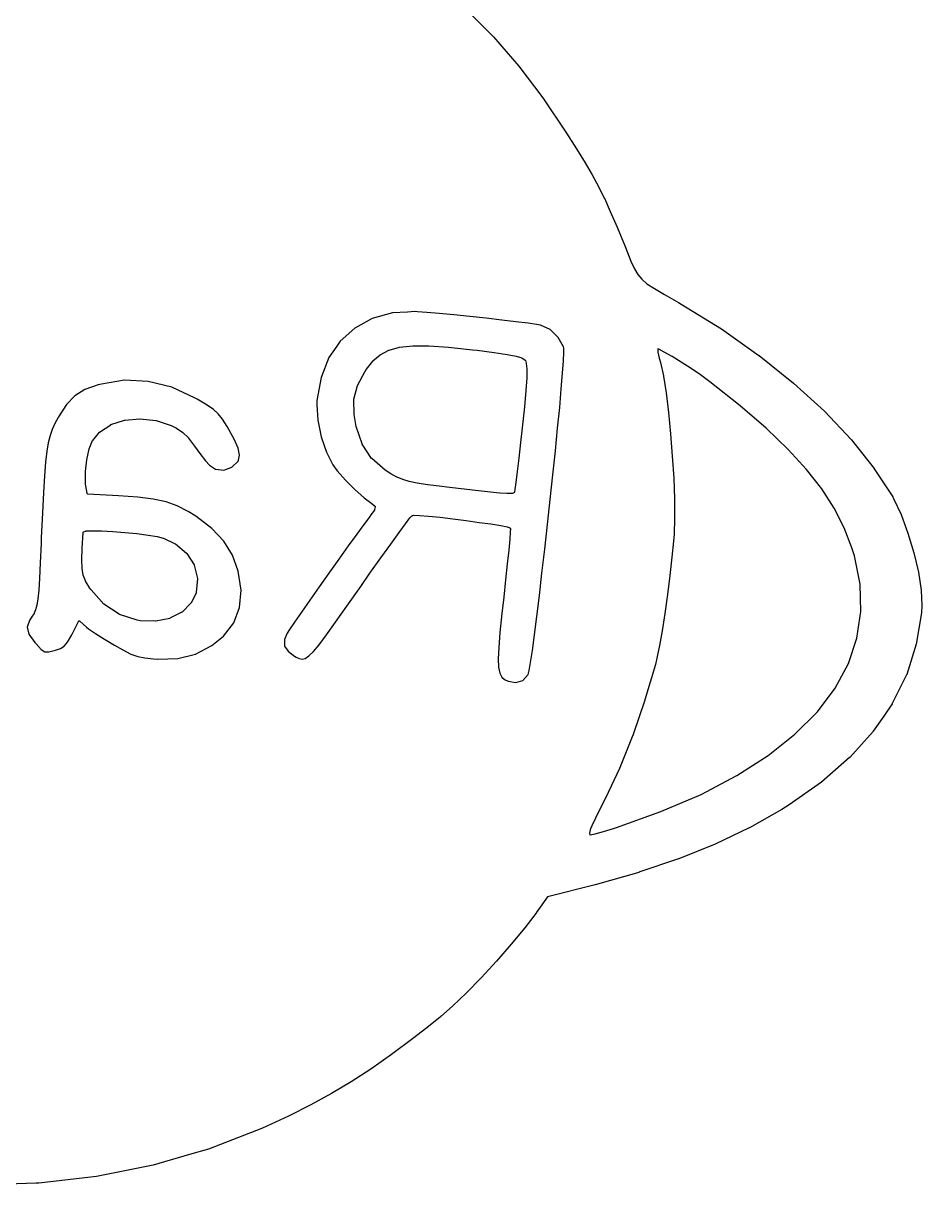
# Model space of a CAD drawing. Extents: x 100.3 to 129.7, y -169.9 to -105.7.
# Drawn here: x 105.23 to 109.83, y -164.07 to -158.11 of the extents above; entities that cross this region are included whole.
import ezdxf

# ---------------------------------------------------------------- set-up
doc = ezdxf.new("R2010")
doc.units = 0
doc.header["$MEASUREMENT"] = 0
doc.layers.add('BLACK', color=7, linetype='CONTINUOUS')

msp = doc.modelspace()

# ---------------------------------------------------------------- linework, layer by layer
at = {"layer": 'Black'}
for p, q in [((107.496, -158.04), (107.638, -158.183)), ((107.638, -158.183), (107.638, -158.183)), ((107.638, -158.183), (107.639, -158.183)), ((107.639, -158.183), (107.769, -158.333)), ((107.769, -158.333), (107.769, -158.333)), ((107.769, -158.333), (107.769, -158.333)), ((107.769, -158.333), (107.892, -158.496)), ((107.892, -158.496), (107.892, -158.496)), ((107.892, -158.496), (107.892, -158.496)), ((107.892, -158.496), (108.013, -158.676)), ((108.013, -158.676), (108.013, -158.676)), ((108.013, -158.676), (108.013, -158.676)), ((108.013, -158.676), (108.064, -158.756)), ((108.064, -158.756), (108.064, -158.756)), ((108.064, -158.756), (108.064, -158.756)), ((108.064, -158.756), (108.108, -158.828)), ((108.108, -158.828), (108.108, -158.828)), ((108.108, -158.828), (108.108, -158.828)), ((108.108, -158.828), (108.145, -158.89)), ((108.145, -158.89), (108.145, -158.89)), ((108.145, -158.89), (108.145, -158.89)), ((108.145, -158.89), (108.176, -158.949)), ((108.176, -158.949), (108.177, -158.949)), ((108.177, -158.949), (108.177, -158.949)), ((108.177, -158.949), (108.206, -159.01)), ((108.206, -159.01), (108.207, -159.01)), ((108.207, -159.01), (108.207, -159.01)), ((108.207, -159.01), (108.237, -159.078)), ((108.237, -159.078), (108.237, -159.078)), ((108.237, -159.078), (108.237, -159.078)), ((108.237, -159.078), (108.272, -159.159)), ((108.272, -159.159), (108.272, -159.159)), ((108.272, -159.159), (108.272, -159.159)), ((108.272, -159.159), (108.313, -159.258)), ((108.313, -159.258), (108.313, -159.258)), ((108.313, -159.258), (108.313, -159.258)), ((108.313, -159.258), (108.322, -159.279)), ((108.322, -159.279), (108.322, -159.279)), ((108.322, -159.279), (108.322, -159.279)), ((108.322, -159.279), (108.343, -159.332)), ((108.343, -159.332), (108.361, -159.371)), ((108.361, -159.371), (108.378, -159.401)), ((108.378, -159.401), (108.398, -159.425)), ((108.398, -159.425), (108.425, -159.448)), ((108.425, -159.448), (108.463, -159.472)), ((108.463, -159.472), (108.515, -159.503)), ((108.515, -159.503), (108.586, -159.544)), ((107.121, -159.598), (107.018, -159.626)), ((107.199, -159.593), (107.121, -159.598)), ((107.236, -159.591), (107.199, -159.593)), ((107.249, -159.592), (107.236, -159.591)), ((107.297, -159.595), (107.249, -159.592)), ((107.361, -159.6), (107.297, -159.595)), ((108.586, -159.544), (108.586, -159.544)), ((108.586, -159.544), (108.586, -159.544)), ((108.586, -159.544), (108.6, -159.552)), ((108.6, -159.552), (108.6, -159.552)), ((108.6, -159.552), (108.6, -159.552)), ((108.6, -159.552), (108.807, -159.68)), ((107.018, -159.626), (106.929, -159.675)), ((107.436, -159.608), (107.361, -159.6)), ((107.517, -159.616), (107.436, -159.608)), ((107.601, -159.625), (107.517, -159.616)), ((107.517, -159.616), (107.517, -159.616)), ((107.681, -159.634), (107.601, -159.625)), ((107.601, -159.625), (107.601, -159.625)), ((107.754, -159.643), (107.681, -159.634)), ((107.681, -159.634), (107.681, -159.634)), ((107.816, -159.65), (107.754, -159.643)), ((107.754, -159.643), (107.754, -159.643)), ((107.86, -159.657), (107.816, -159.65)), ((107.88, -159.66), (107.86, -159.657)), ((106.929, -159.675), (106.854, -159.742)), ((107.929, -159.683), (107.88, -159.66)), ((107.97, -159.723), (107.929, -159.683)), ((108.807, -159.68), (108.807, -159.68)), ((108.807, -159.68), (108.807, -159.68)), ((108.807, -159.68), (108.999, -159.816)), ((106.836, -159.768), (106.796, -159.827)), ((106.854, -159.742), (106.836, -159.768)), ((106.836, -159.768), (106.836, -159.768)), ((107.104, -159.788), (107.158, -159.774)), ((107.158, -159.774), (107.225, -159.767)), ((107.158, -159.774), (107.158, -159.774)), ((107.158, -159.774), (107.158, -159.774)), ((107.225, -159.767), (107.225, -159.767)), ((107.225, -159.767), (107.225, -159.767)), ((107.225, -159.767), (107.307, -159.767)), ((107.307, -159.767), (107.308, -159.767)), ((107.308, -159.767), (107.308, -159.767)), ((107.308, -159.767), (107.409, -159.774)), ((107.409, -159.774), (107.409, -159.774)), ((107.409, -159.774), (107.409, -159.774)), ((107.409, -159.774), (107.532, -159.787)), ((107.997, -159.771), (107.97, -159.723)), ((107.999, -159.779), (107.997, -159.771)), ((106.796, -159.827), (106.756, -159.929)), ((107.021, -159.844), (107.058, -159.812)), ((107.058, -159.812), (107.059, -159.812)), ((107.059, -159.812), (107.103, -159.789)), ((107.059, -159.812), (107.059, -159.812)), ((107.103, -159.789), (107.104, -159.789)), ((107.104, -159.789), (107.104, -159.788)), ((107.532, -159.787), (107.532, -159.787)), ((107.532, -159.787), (107.532, -159.787)), ((107.532, -159.787), (107.555, -159.789)), ((107.555, -159.789), (107.555, -159.789)), ((107.555, -159.789), (107.555, -159.789)), ((107.555, -159.789), (107.643, -159.8)), ((107.643, -159.8), (107.643, -159.8)), ((107.643, -159.8), (107.643, -159.8)), ((107.643, -159.8), (107.709, -159.81)), ((107.709, -159.81), (107.709, -159.81)), ((107.709, -159.81), (107.709, -159.81)), ((107.709, -159.81), (107.755, -159.819)), ((107.755, -159.819), (107.755, -159.819)), ((107.755, -159.819), (107.755, -159.82)), ((107.755, -159.82), (107.784, -159.828)), ((107.784, -159.828), (107.785, -159.829)), ((107.785, -159.829), (107.786, -159.829)), ((107.786, -159.829), (107.8, -159.838)), ((107.8, -159.838), (107.8, -159.839)), ((107.998, -159.843), (108, -159.799)), ((108, -159.799), (107.999, -159.779)), ((108.486, -159.783), (108.48, -159.782)), ((108.48, -159.782), (108.481, -159.798)), ((108.481, -159.798), (108.488, -159.829)), ((108.514, -159.798), (108.486, -159.783)), ((108.488, -159.829), (108.495, -159.852)), ((108.554, -159.821), (108.514, -159.798)), ((108.601, -159.85), (108.554, -159.821)), ((108.999, -159.816), (108.999, -159.816)), ((108.999, -159.816), (109, -159.816)), ((109, -159.816), (109.176, -159.957)), ((106.979, -159.899), (106.987, -159.887)), ((106.987, -159.887), (106.988, -159.887)), ((106.988, -159.886), (107.021, -159.845)), ((106.988, -159.887), (106.988, -159.886)), ((107.021, -159.845), (107.021, -159.844)), ((107.021, -159.845), (107.021, -159.845)), ((107.8, -159.839), (107.801, -159.839)), ((107.801, -159.839), (107.801, -159.839)), ((107.801, -159.839), (107.801, -159.839)), ((107.801, -159.839), (107.801, -159.839)), ((107.801, -159.839), (107.801, -159.839)), ((107.801, -159.839), (107.801, -159.84)), ((107.801, -159.84), (107.802, -159.841)), ((107.802, -159.841), (107.807, -159.855)), ((107.807, -159.855), (107.807, -159.856)), ((107.807, -159.856), (107.807, -159.857)), ((107.807, -159.857), (107.81, -159.885)), ((107.81, -159.886), (107.809, -159.931)), ((107.81, -159.885), (107.81, -159.886)), ((107.81, -159.886), (107.81, -159.886)), ((107.993, -159.906), (107.998, -159.843)), ((108.495, -159.852), (108.495, -159.852)), ((108.495, -159.852), (108.495, -159.852)), ((108.495, -159.852), (108.509, -159.92)), ((108.651, -159.882), (108.601, -159.85)), ((108.699, -159.915), (108.651, -159.882)), ((105.748, -159.943), (105.63, -159.962)), ((105.869, -159.949), (105.748, -159.943)), ((105.99, -159.979), (105.869, -159.949)), ((106.756, -159.929), (106.734, -160.046)), ((106.942, -159.969), (106.979, -159.899)), ((106.979, -159.899), (106.979, -159.899)), ((106.979, -159.899), (106.979, -159.899)), ((107.809, -159.931), (107.804, -159.995)), ((107.809, -159.931), (107.809, -159.931)), ((107.809, -159.931), (107.809, -159.931)), ((107.986, -159.987), (107.993, -159.906)), ((108.509, -159.92), (108.509, -159.92)), ((108.509, -159.92), (108.509, -159.921)), ((108.509, -159.921), (108.523, -160.007)), ((108.741, -159.945), (108.699, -159.915)), ((108.748, -159.951), (108.741, -159.945)), ((108.902, -160.074), (108.748, -159.951)), ((109.176, -159.957), (109.176, -159.957)), ((109.176, -159.957), (109.176, -159.957)), ((109.176, -159.957), (109.334, -160.101)), ((105.545, -159.991), (105.494, -160.022)), ((105.613, -159.967), (105.545, -159.991)), ((105.63, -159.962), (105.613, -159.967)), ((106.11, -160.034), (105.99, -159.979)), ((106.924, -160.04), (106.942, -159.97)), ((106.942, -159.97), (106.942, -159.969)), ((106.942, -159.969), (106.942, -159.969)), ((107.804, -159.995), (107.797, -160.079)), ((107.804, -159.995), (107.804, -159.995)), ((107.804, -159.995), (107.804, -159.995)), ((107.978, -160.082), (107.986, -159.987)), ((108.523, -160.007), (108.523, -160.007)), ((108.523, -160.007), (108.523, -160.007)), ((108.523, -160.007), (108.535, -160.108)), ((105.452, -160.067), (105.411, -160.13)), ((105.494, -160.022), (105.452, -160.067)), ((106.121, -160.04), (106.11, -160.034)), ((106.171, -160.07), (106.121, -160.04)), ((106.205, -160.093), (106.171, -160.07)), ((106.734, -160.046), (106.733, -160.069)), ((106.733, -160.069), (106.739, -160.148)), ((106.924, -160.041), (106.924, -160.04)), ((106.924, -160.04), (106.924, -160.04)), ((106.925, -160.118), (106.924, -160.041)), ((109.035, -160.189), (108.902, -160.074)), ((105.409, -160.134), (105.392, -160.165)), ((105.411, -160.13), (105.409, -160.134)), ((106.229, -160.115), (106.205, -160.093)), ((106.25, -160.143), (106.229, -160.115)), ((106.925, -160.119), (106.925, -160.118)), ((106.936, -160.179), (106.925, -160.119)), ((106.925, -160.119), (106.925, -160.119)), ((107.797, -160.079), (107.785, -160.187)), ((107.797, -160.079), (107.797, -160.079)), ((107.797, -160.079), (107.797, -160.079)), ((107.967, -160.189), (107.978, -160.082)), ((107.978, -160.082), (107.978, -160.082)), ((108.535, -160.108), (108.535, -160.108)), ((108.535, -160.108), (108.535, -160.108)), ((108.535, -160.108), (108.546, -160.217)), ((109.334, -160.101), (109.334, -160.102)), ((109.334, -160.102), (109.335, -160.102)), ((109.335, -160.102), (109.473, -160.248)), ((105.378, -160.195), (105.367, -160.226)), ((105.392, -160.165), (105.378, -160.195)), ((105.621, -160.208), (105.678, -160.171)), ((105.678, -160.171), (105.679, -160.171)), ((105.679, -160.17), (105.749, -160.148)), ((105.679, -160.171), (105.679, -160.17)), ((105.749, -160.148), (105.749, -160.148)), ((105.749, -160.148), (105.75, -160.148)), ((105.75, -160.148), (105.827, -160.14)), ((105.827, -160.14), (105.828, -160.14)), ((105.828, -160.14), (105.828, -160.14)), ((105.828, -160.14), (105.909, -160.149)), ((105.909, -160.149), (105.909, -160.149)), ((105.909, -160.149), (105.91, -160.149)), ((105.91, -160.149), (105.988, -160.175)), ((105.988, -160.175), (105.988, -160.175)), ((105.988, -160.175), (105.988, -160.175)), ((105.988, -160.175), (106.015, -160.189)), ((106.015, -160.189), (106.015, -160.189)), ((106.015, -160.189), (106.015, -160.189)), ((106.015, -160.189), (106.047, -160.21)), ((106.274, -160.18), (106.25, -160.143)), ((106.31, -160.244), (106.274, -160.18)), ((106.739, -160.148), (106.756, -160.232)), ((106.936, -160.18), (106.936, -160.179)), ((106.966, -160.269), (106.936, -160.18)), ((106.936, -160.18), (106.936, -160.18)), ((107.785, -160.187), (107.777, -160.261)), ((107.785, -160.187), (107.785, -160.187)), ((107.785, -160.187), (107.785, -160.187)), ((107.956, -160.305), (107.967, -160.189)), ((109.148, -160.297), (109.035, -160.189)), ((105.367, -160.226), (105.358, -160.263)), ((105.568, -160.294), (105.585, -160.252)), ((105.585, -160.252), (105.586, -160.251)), ((105.585, -160.252), (105.585, -160.252)), ((105.586, -160.251), (105.62, -160.209)), ((105.62, -160.209), (105.621, -160.208)), ((105.621, -160.208), (105.621, -160.208)), ((106.047, -160.21), (106.048, -160.21)), ((106.048, -160.21), (106.048, -160.21)), ((106.048, -160.21), (106.076, -160.238)), ((106.076, -160.238), (106.076, -160.238)), ((106.076, -160.238), (106.076, -160.239)), ((106.076, -160.239), (106.107, -160.281)), ((106.331, -160.291), (106.31, -160.244)), ((106.756, -160.232), (106.783, -160.312)), ((108.546, -160.217), (108.546, -160.217)), ((108.546, -160.217), (108.546, -160.217)), ((108.546, -160.217), (108.555, -160.331)), ((109.473, -160.248), (109.473, -160.248)), ((109.473, -160.248), (109.473, -160.248)), ((109.473, -160.248), (109.59, -160.395)), ((105.35, -160.307), (105.344, -160.363)), ((105.358, -160.263), (105.35, -160.307)), ((105.555, -160.351), (105.568, -160.295)), ((105.568, -160.295), (105.568, -160.294)), ((105.568, -160.294), (105.568, -160.294)), ((106.107, -160.281), (106.107, -160.281)), ((106.107, -160.281), (106.107, -160.281)), ((106.107, -160.281), (106.135, -160.319)), ((106.338, -160.326), (106.331, -160.291)), ((106.783, -160.312), (106.816, -160.377)), ((106.966, -160.27), (106.966, -160.269)), ((106.966, -160.271), (106.966, -160.27)), ((107.014, -160.343), (106.966, -160.271)), ((107.777, -160.261), (107.768, -160.342)), ((107.777, -160.261), (107.777, -160.261)), ((107.777, -160.261), (107.777, -160.261)), ((107.943, -160.428), (107.956, -160.305)), ((109.243, -160.4), (109.148, -160.297)), ((105.344, -160.363), (105.338, -160.432)), ((105.548, -160.411), (105.555, -160.351)), ((105.555, -160.351), (105.555, -160.351)), ((105.555, -160.351), (105.555, -160.351)), ((106.135, -160.319), (106.163, -160.355)), ((106.163, -160.355), (106.183, -160.378)), ((106.299, -160.389), (106.33, -160.358)), ((106.33, -160.358), (106.332, -160.353)), ((106.332, -160.353), (106.338, -160.326)), ((107.015, -160.343), (107.014, -160.343)), ((107.015, -160.344), (107.015, -160.343)), ((107.083, -160.403), (107.015, -160.344)), ((107.768, -160.342), (107.76, -160.411)), ((107.768, -160.342), (107.768, -160.342)), ((107.768, -160.342), (107.768, -160.342)), ((108.555, -160.331), (108.555, -160.331)), ((108.555, -160.331), (108.555, -160.331)), ((108.555, -160.331), (108.562, -160.444)), ((105.338, -160.432), (105.333, -160.518)), ((105.548, -160.412), (105.548, -160.411)), ((105.548, -160.465), (105.548, -160.412)), ((105.548, -160.412), (105.548, -160.412)), ((106.183, -160.378), (106.215, -160.398)), ((106.215, -160.398), (106.258, -160.403)), ((106.258, -160.403), (106.299, -160.389)), ((106.816, -160.377), (106.838, -160.407)), ((106.838, -160.407), (106.88, -160.455)), ((107.084, -160.403), (107.083, -160.403)), ((107.084, -160.404), (107.084, -160.403)), ((107.113, -160.422), (107.084, -160.404)), ((107.144, -160.439), (107.113, -160.422)), ((107.113, -160.422), (107.113, -160.422)), ((107.113, -160.422), (107.113, -160.422)), ((107.76, -160.411), (107.753, -160.466)), ((107.76, -160.411), (107.76, -160.411)), ((107.76, -160.411), (107.76, -160.411)), ((107.929, -160.554), (107.943, -160.428)), ((107.943, -160.428), (107.943, -160.428)), ((109.321, -160.5), (109.243, -160.4)), ((109.59, -160.395), (109.59, -160.396)), ((109.59, -160.396), (109.59, -160.396)), ((109.59, -160.396), (109.684, -160.541)), ((105.549, -160.476), (105.548, -160.465)), ((105.548, -160.465), (105.548, -160.465)), ((105.548, -160.465), (105.548, -160.465)), ((105.557, -160.522), (105.549, -160.476)), ((105.549, -160.476), (105.549, -160.476)), ((105.549, -160.476), (105.549, -160.476)), ((106.88, -160.455), (106.928, -160.503)), ((107.145, -160.439), (107.144, -160.439)), ((107.144, -160.439), (107.144, -160.439)), ((107.174, -160.452), (107.145, -160.439)), ((107.206, -160.462), (107.174, -160.452)), ((107.174, -160.452), (107.174, -160.452)), ((107.174, -160.452), (107.174, -160.452)), ((107.207, -160.462), (107.206, -160.462)), ((107.247, -160.471), (107.207, -160.462)), ((107.207, -160.462), (107.207, -160.462)), ((107.248, -160.471), (107.247, -160.471)), ((107.247, -160.471), (107.247, -160.471)), ((107.301, -160.479), (107.248, -160.471)), ((107.302, -160.479), (107.301, -160.479)), ((107.374, -160.487), (107.302, -160.479)), ((107.302, -160.479), (107.302, -160.479)), ((107.399, -160.49), (107.374, -160.487)), ((107.374, -160.487), (107.374, -160.487)), ((107.374, -160.487), (107.374, -160.487)), ((107.474, -160.499), (107.399, -160.49)), ((107.399, -160.49), (107.399, -160.49)), ((107.399, -160.49), (107.399, -160.49)), ((107.753, -160.466), (107.748, -160.502)), ((107.753, -160.466), (107.753, -160.466)), ((107.753, -160.466), (107.753, -160.466)), ((108.562, -160.444), (108.562, -160.444)), ((108.562, -160.444), (108.562, -160.444)), ((108.562, -160.444), (108.566, -160.551)), ((105.333, -160.518), (105.328, -160.623)), ((105.557, -160.523), (105.557, -160.522)), ((105.557, -160.524), (105.557, -160.523)), ((105.557, -160.523), (105.557, -160.523)), ((105.558, -160.524), (105.557, -160.524)), ((105.557, -160.524), (105.557, -160.524)), ((105.558, -160.525), (105.558, -160.524)), ((105.559, -160.525), (105.558, -160.525)), ((105.558, -160.525), (105.558, -160.525)), ((105.558, -160.525), (105.558, -160.525)), ((105.56, -160.526), (105.559, -160.525)), ((105.561, -160.526), (105.56, -160.526)), ((105.56, -160.526), (105.56, -160.526)), ((105.56, -160.526), (105.56, -160.526)), ((105.56, -160.526), (105.56, -160.526)), ((105.717, -160.535), (105.561, -160.526)), ((105.816, -160.542), (105.717, -160.535)), ((105.895, -160.552), (105.816, -160.542)), ((105.961, -160.566), (105.895, -160.552)), ((106.928, -160.503), (106.976, -160.545)), ((106.976, -160.545), (107.015, -160.574)), ((107.546, -160.507), (107.474, -160.499)), ((107.474, -160.499), (107.474, -160.499)), ((107.608, -160.514), (107.546, -160.507)), ((107.654, -160.519), (107.608, -160.514)), ((107.608, -160.514), (107.608, -160.514)), ((107.671, -160.521), (107.654, -160.519)), ((107.708, -160.524), (107.671, -160.521)), ((107.671, -160.521), (107.671, -160.521)), ((107.671, -160.521), (107.671, -160.521)), ((107.709, -160.524), (107.708, -160.524)), ((107.735, -160.523), (107.709, -160.524)), ((107.709, -160.524), (107.709, -160.524)), ((107.736, -160.523), (107.735, -160.523)), ((107.735, -160.523), (107.735, -160.523)), ((107.743, -160.52), (107.736, -160.523)), ((107.744, -160.519), (107.743, -160.52)), ((107.743, -160.52), (107.743, -160.52)), ((107.745, -160.519), (107.744, -160.519)), ((107.744, -160.519), (107.744, -160.519)), ((107.744, -160.519), (107.744, -160.519)), ((107.746, -160.517), (107.745, -160.518)), ((107.745, -160.518), (107.745, -160.518)), ((107.745, -160.518), (107.745, -160.518)), ((107.745, -160.518), (107.745, -160.519)), ((107.748, -160.502), (107.746, -160.516)), ((107.746, -160.516), (107.746, -160.517)), ((107.748, -160.502), (107.748, -160.502)), ((107.748, -160.502), (107.748, -160.502)), ((108.566, -160.551), (108.566, -160.551)), ((108.566, -160.551), (108.566, -160.551)), ((108.566, -160.551), (108.567, -160.648)), ((109.385, -160.599), (109.321, -160.5)), ((109.684, -160.541), (109.684, -160.542)), ((109.684, -160.542), (109.684, -160.542)), ((109.684, -160.542), (109.688, -160.548)), ((109.688, -160.548), (109.688, -160.549)), ((109.688, -160.549), (109.688, -160.549)), ((109.688, -160.549), (109.727, -160.631)), ((106.018, -160.587), (105.961, -160.566)), ((106.074, -160.616), (106.018, -160.587)), ((107.029, -160.608), (107.011, -160.633)), ((107.015, -160.574), (107.016, -160.574)), ((107.016, -160.574), (107.016, -160.574)), ((107.016, -160.574), (107.016, -160.575)), ((107.016, -160.575), (107.03, -160.586)), ((107.03, -160.607), (107.029, -160.608)), ((107.03, -160.586), (107.031, -160.587)), ((107.032, -160.591), (107.03, -160.605)), ((107.03, -160.605), (107.03, -160.606)), ((107.03, -160.606), (107.03, -160.606)), ((107.03, -160.606), (107.03, -160.606)), ((107.03, -160.606), (107.03, -160.607)), ((107.03, -160.607), (107.03, -160.607)), ((107.031, -160.587), (107.031, -160.587)), ((107.031, -160.587), (107.031, -160.587)), ((107.031, -160.587), (107.031, -160.588)), ((107.031, -160.588), (107.032, -160.588)), ((107.032, -160.588), (107.032, -160.589)), ((107.032, -160.589), (107.032, -160.589)), ((107.032, -160.589), (107.032, -160.589)), ((107.032, -160.589), (107.032, -160.59)), ((107.032, -160.59), (107.032, -160.591)), ((107.915, -160.682), (107.929, -160.554)), ((107.929, -160.554), (107.929, -160.554)), ((109.436, -160.699), (109.385, -160.599)), ((105.328, -160.623), (105.322, -160.751)), ((106.113, -160.64), (106.074, -160.616)), ((106.196, -160.702), (106.113, -160.64)), ((107.002, -160.646), (106.975, -160.682)), ((107.011, -160.633), (107.002, -160.646)), ((107.011, -160.633), (107.011, -160.633)), ((107.011, -160.633), (107.011, -160.633)), ((107.188, -160.678), (107.211, -160.648)), ((107.211, -160.648), (107.221, -160.637)), ((107.211, -160.648), (107.211, -160.648)), ((107.211, -160.648), (107.211, -160.648)), ((107.221, -160.637), (107.221, -160.637)), ((107.221, -160.637), (107.221, -160.637)), ((107.221, -160.637), (107.222, -160.637)), ((107.222, -160.637), (107.223, -160.636)), ((107.223, -160.636), (107.223, -160.636)), ((107.223, -160.636), (107.223, -160.636)), ((107.223, -160.636), (107.224, -160.636)), ((107.224, -160.636), (107.224, -160.636)), ((107.224, -160.636), (107.224, -160.636)), ((107.224, -160.636), (107.225, -160.636)), ((107.225, -160.636), (107.231, -160.635)), ((107.231, -160.635), (107.231, -160.635)), ((107.231, -160.635), (107.231, -160.635)), ((107.231, -160.635), (107.26, -160.636)), ((107.26, -160.636), (107.26, -160.636)), ((107.26, -160.636), (107.26, -160.636)), ((107.26, -160.636), (107.306, -160.639)), ((107.306, -160.639), (107.306, -160.639)), ((107.306, -160.639), (107.306, -160.639)), ((107.306, -160.639), (107.365, -160.645)), ((107.365, -160.645), (107.365, -160.645)), ((107.365, -160.645), (107.365, -160.645)), ((107.365, -160.645), (107.43, -160.653)), ((107.43, -160.653), (107.43, -160.653)), ((107.43, -160.653), (107.43, -160.653)), ((107.43, -160.653), (107.499, -160.662)), ((107.499, -160.662), (107.499, -160.662)), ((107.499, -160.662), (107.499, -160.662)), ((107.499, -160.662), (107.566, -160.671)), ((107.566, -160.671), (107.566, -160.671)), ((107.566, -160.671), (107.566, -160.671)), ((107.566, -160.671), (107.626, -160.679)), ((108.567, -160.649), (108.564, -160.731)), ((108.567, -160.648), (108.567, -160.648)), ((108.567, -160.648), (108.567, -160.649)), ((109.727, -160.631), (109.727, -160.631)), ((109.727, -160.631), (109.727, -160.631)), ((109.727, -160.631), (109.762, -160.726)), ((105.531, -160.803), (105.536, -160.724)), ((105.536, -160.724), (105.536, -160.723)), ((105.536, -160.723), (105.537, -160.723)), ((105.536, -160.724), (105.536, -160.724)), ((105.536, -160.724), (105.536, -160.724)), ((105.537, -160.722), (105.538, -160.721)), ((105.537, -160.723), (105.537, -160.722)), ((105.537, -160.722), (105.537, -160.722)), ((105.537, -160.722), (105.537, -160.722)), ((105.538, -160.721), (105.539, -160.72)), ((105.538, -160.721), (105.538, -160.721)), ((105.538, -160.721), (105.538, -160.721)), ((105.538, -160.721), (105.538, -160.721)), ((105.539, -160.72), (105.551, -160.716)), ((105.539, -160.72), (105.539, -160.72)), ((105.539, -160.72), (105.539, -160.72)), ((105.551, -160.716), (105.551, -160.715)), ((105.551, -160.715), (105.552, -160.715)), ((105.552, -160.715), (105.584, -160.714)), ((105.584, -160.714), (105.584, -160.714)), ((105.584, -160.714), (105.584, -160.714)), ((105.584, -160.714), (105.631, -160.715)), ((105.631, -160.715), (105.631, -160.715)), ((105.631, -160.715), (105.631, -160.715)), ((105.631, -160.715), (105.688, -160.718)), ((105.688, -160.718), (105.688, -160.718)), ((105.688, -160.718), (105.688, -160.718)), ((105.688, -160.718), (105.75, -160.723)), ((105.75, -160.723), (105.75, -160.723)), ((105.75, -160.723), (105.75, -160.723)), ((105.75, -160.723), (105.812, -160.729)), ((105.812, -160.729), (105.812, -160.729)), ((105.812, -160.729), (105.812, -160.729)), ((105.812, -160.729), (105.869, -160.736)), ((106.257, -160.767), (106.196, -160.702)), ((106.975, -160.682), (106.939, -160.732)), ((106.975, -160.682), (106.975, -160.682)), ((107.112, -160.782), (107.155, -160.723)), ((107.155, -160.723), (107.188, -160.678)), ((107.155, -160.723), (107.155, -160.723)), ((107.155, -160.723), (107.155, -160.723)), ((107.188, -160.678), (107.188, -160.678)), ((107.188, -160.678), (107.188, -160.678)), ((107.626, -160.679), (107.626, -160.679)), ((107.626, -160.679), (107.626, -160.679)), ((107.626, -160.679), (107.676, -160.688)), ((107.676, -160.688), (107.676, -160.688)), ((107.676, -160.688), (107.676, -160.688)), ((107.676, -160.688), (107.709, -160.694)), ((107.709, -160.694), (107.709, -160.694)), ((107.709, -160.694), (107.71, -160.694)), ((107.71, -160.694), (107.722, -160.699)), ((107.722, -160.699), (107.723, -160.699)), ((107.725, -160.72), (107.722, -160.757)), ((107.723, -160.699), (107.723, -160.7)), ((107.723, -160.7), (107.724, -160.7)), ((107.724, -160.7), (107.724, -160.7)), ((107.724, -160.7), (107.724, -160.7)), ((107.724, -160.7), (107.725, -160.701)), ((107.725, -160.701), (107.725, -160.701)), ((107.725, -160.701), (107.725, -160.701)), ((107.725, -160.701), (107.725, -160.702)), ((107.725, -160.702), (107.725, -160.702)), ((107.725, -160.702), (107.725, -160.703)), ((107.725, -160.703), (107.726, -160.703)), ((107.726, -160.704), (107.725, -160.719)), ((107.725, -160.719), (107.725, -160.719)), ((107.725, -160.719), (107.725, -160.72)), ((107.726, -160.703), (107.726, -160.704)), ((107.726, -160.704), (107.726, -160.704)), ((107.901, -160.808), (107.915, -160.682)), ((108.564, -160.731), (108.561, -160.767)), ((108.564, -160.731), (108.564, -160.731)), ((108.564, -160.731), (108.564, -160.731)), ((109.475, -160.802), (109.436, -160.699)), ((109.762, -160.726), (109.762, -160.726)), ((109.762, -160.726), (109.762, -160.726)), ((109.762, -160.726), (109.792, -160.827)), ((105.321, -160.779), (105.317, -160.879)), ((105.322, -160.751), (105.321, -160.779)), ((105.321, -160.779), (105.321, -160.779)), ((105.321, -160.779), (105.321, -160.779)), ((105.869, -160.736), (105.869, -160.736)), ((105.869, -160.736), (105.869, -160.736)), ((105.869, -160.736), (105.916, -160.744)), ((105.916, -160.744), (105.916, -160.744)), ((105.916, -160.744), (105.916, -160.744)), ((105.916, -160.744), (105.947, -160.752)), ((105.947, -160.752), (105.948, -160.752)), ((105.948, -160.752), (105.948, -160.752)), ((105.948, -160.752), (106.008, -160.781)), ((106.008, -160.781), (106.008, -160.781)), ((106.008, -160.781), (106.009, -160.781)), ((106.009, -160.781), (106.066, -160.829)), ((106.301, -160.84), (106.257, -160.767)), ((106.939, -160.732), (106.895, -160.792)), ((106.939, -160.732), (106.939, -160.732)), ((107.062, -160.853), (107.112, -160.782)), ((107.112, -160.782), (107.112, -160.782)), ((107.112, -160.782), (107.112, -160.782)), ((107.722, -160.757), (107.717, -160.813)), ((107.722, -160.757), (107.722, -160.757)), ((107.722, -160.757), (107.722, -160.757)), ((108.561, -160.768), (108.553, -160.85)), ((108.561, -160.767), (108.561, -160.767)), ((108.561, -160.767), (108.561, -160.768)), ((105.529, -160.863), (105.531, -160.804)), ((105.531, -160.804), (105.531, -160.803)), ((105.531, -160.804), (105.531, -160.804)), ((106.066, -160.829), (106.067, -160.83)), ((106.067, -160.83), (106.067, -160.83)), ((106.067, -160.83), (106.105, -160.889)), ((106.331, -160.921), (106.301, -160.84)), ((106.895, -160.792), (106.847, -160.86)), ((107.717, -160.813), (107.709, -160.883)), ((107.717, -160.813), (107.717, -160.813)), ((107.717, -160.813), (107.717, -160.813)), ((107.887, -160.931), (107.901, -160.808)), ((107.901, -160.808), (107.901, -160.808)), ((108.553, -160.85), (108.543, -160.943)), ((108.553, -160.85), (108.553, -160.85)), ((108.553, -160.85), (108.553, -160.85)), ((109.488, -160.843), (109.475, -160.802)), ((109.517, -160.988), (109.488, -160.843)), ((109.792, -160.827), (109.792, -160.827)), ((109.792, -160.827), (109.793, -160.827)), ((109.793, -160.827), (109.816, -160.927)), ((105.317, -160.879), (105.313, -160.958)), ((105.317, -160.879), (105.317, -160.879)), ((105.317, -160.879), (105.317, -160.879)), ((105.531, -160.907), (105.529, -160.863)), ((105.529, -160.863), (105.529, -160.863)), ((105.529, -160.863), (105.529, -160.863)), ((105.537, -160.941), (105.531, -160.907)), ((105.531, -160.907), (105.531, -160.907)), ((105.531, -160.907), (105.531, -160.907)), ((106.105, -160.889), (106.106, -160.89)), ((106.106, -160.89), (106.106, -160.891)), ((106.106, -160.891), (106.122, -160.958)), ((106.847, -160.86), (106.796, -160.931)), ((106.847, -160.86), (106.847, -160.86)), ((107.006, -160.932), (107.062, -160.853)), ((107.062, -160.853), (107.062, -160.853)), ((107.062, -160.853), (107.062, -160.853)), ((107.709, -160.883), (107.701, -160.965)), ((107.709, -160.883), (107.709, -160.883)), ((107.709, -160.883), (107.709, -160.883)), ((105.313, -160.958), (105.309, -161.018)), ((105.313, -160.958), (105.313, -160.958)), ((105.313, -160.958), (105.313, -160.958)), ((105.537, -160.942), (105.537, -160.941)), ((105.548, -160.971), (105.537, -160.942)), ((105.537, -160.942), (105.537, -160.942)), ((106.123, -160.959), (106.116, -161.03)), ((106.122, -160.958), (106.123, -160.958)), ((106.123, -160.958), (106.123, -160.959)), ((106.346, -161.018), (106.331, -160.921)), ((106.796, -160.931), (106.746, -161.002)), ((106.796, -160.931), (106.796, -160.931)), ((106.959, -160.999), (107.006, -160.932)), ((107.006, -160.932), (107.006, -160.932)), ((107.006, -160.932), (107.006, -160.932)), ((107.701, -160.965), (107.691, -161.055)), ((107.701, -160.965), (107.701, -160.965)), ((107.701, -160.965), (107.701, -160.965)), ((107.874, -161.046), (107.887, -160.931)), ((108.543, -160.943), (108.53, -161.041)), ((108.543, -160.943), (108.543, -160.943)), ((108.543, -160.943), (108.543, -160.943)), ((109.816, -160.927), (109.816, -160.927)), ((109.816, -160.927), (109.816, -160.927)), ((109.816, -160.927), (109.83, -161.019)), ((105.309, -161.018), (105.304, -161.063)), ((105.309, -161.018), (105.309, -161.018)), ((105.309, -161.018), (105.309, -161.018)), ((105.549, -160.971), (105.548, -160.971)), ((105.549, -160.972), (105.549, -160.971)), ((105.566, -161), (105.549, -160.972)), ((105.566, -161.001), (105.566, -161)), ((105.576, -161.016), (105.566, -161.001)), ((105.566, -161.001), (105.566, -161.001)), ((105.577, -161.017), (105.576, -161.016)), ((105.642, -161.09), (105.577, -161.017)), ((105.577, -161.017), (105.577, -161.017)), ((106.338, -161.107), (106.346, -161.018)), ((106.746, -161.002), (106.698, -161.07)), ((106.746, -161.002), (106.746, -161.002)), ((106.888, -161.101), (106.959, -160.999)), ((106.959, -160.999), (106.959, -160.999)), ((106.959, -160.999), (106.959, -160.999)), ((109.521, -161.128), (109.517, -160.988)), ((109.83, -161.019), (109.83, -161.019)), ((109.83, -161.019), (109.83, -161.02)), ((109.83, -161.02), (109.833, -161.096)), ((105.304, -161.063), (105.299, -161.096)), ((105.304, -161.063), (105.304, -161.063)), ((105.304, -161.063), (105.304, -161.063)), ((106.089, -161.086), (106.043, -161.131)), ((106.09, -161.085), (106.089, -161.086)), ((106.089, -161.086), (106.089, -161.086)), ((106.089, -161.086), (106.089, -161.086)), ((106.089, -161.086), (106.089, -161.086)), ((106.115, -161.032), (106.09, -161.085)), ((106.09, -161.085), (106.09, -161.085)), ((106.09, -161.085), (106.09, -161.085)), ((106.116, -161.031), (106.115, -161.032)), ((106.115, -161.032), (106.115, -161.032)), ((106.115, -161.032), (106.115, -161.032)), ((106.116, -161.03), (106.116, -161.03)), ((106.116, -161.03), (106.116, -161.03)), ((106.116, -161.03), (106.116, -161.031)), ((106.698, -161.07), (106.655, -161.131)), ((107.691, -161.055), (107.681, -161.139)), ((107.861, -161.153), (107.874, -161.046)), ((107.874, -161.046), (107.874, -161.046)), ((108.53, -161.041), (108.517, -161.138)), ((108.53, -161.041), (108.53, -161.041)), ((108.53, -161.041), (108.53, -161.041)), ((105.285, -161.138), (105.275, -161.152)), ((105.293, -161.12), (105.285, -161.137)), ((105.285, -161.137), (105.285, -161.138)), ((105.285, -161.138), (105.285, -161.138)), ((105.299, -161.096), (105.293, -161.119)), ((105.293, -161.119), (105.293, -161.119)), ((105.293, -161.119), (105.293, -161.119)), ((105.293, -161.119), (105.293, -161.12)), ((105.293, -161.12), (105.293, -161.12)), ((105.293, -161.12), (105.293, -161.12)), ((105.299, -161.096), (105.299, -161.096)), ((105.299, -161.096), (105.299, -161.096)), ((105.643, -161.09), (105.642, -161.09)), ((105.642, -161.09), (105.642, -161.09)), ((105.721, -161.142), (105.643, -161.09)), ((105.722, -161.143), (105.721, -161.142)), ((105.723, -161.143), (105.722, -161.143)), ((105.813, -161.173), (105.723, -161.143)), ((106.042, -161.131), (105.981, -161.162)), ((106.043, -161.131), (106.042, -161.131)), ((106.043, -161.131), (106.043, -161.131)), ((106.308, -161.186), (106.338, -161.107)), ((106.655, -161.131), (106.619, -161.182)), ((106.655, -161.131), (106.655, -161.131)), ((106.83, -161.183), (106.888, -161.101)), ((106.888, -161.101), (106.888, -161.101)), ((107.681, -161.139), (107.672, -161.236)), ((108.517, -161.138), (108.503, -161.227)), ((108.517, -161.138), (108.517, -161.138)), ((108.517, -161.138), (108.517, -161.138)), ((109.501, -161.264), (109.521, -161.128)), ((109.831, -161.135), (109.805, -161.296)), ((109.833, -161.097), (109.831, -161.134)), ((109.831, -161.134), (109.831, -161.134)), ((109.831, -161.134), (109.831, -161.135)), ((109.833, -161.096), (109.833, -161.097)), ((109.833, -161.097), (109.833, -161.097)), ((105.261, -161.174), (105.25, -161.209)), ((105.275, -161.152), (105.261, -161.174)), ((105.275, -161.152), (105.275, -161.152)), ((105.275, -161.152), (105.275, -161.152)), ((105.478, -161.247), (105.512, -161.179)), ((105.512, -161.179), (105.512, -161.178)), ((105.512, -161.178), (105.512, -161.178)), ((105.512, -161.178), (105.513, -161.178)), ((105.513, -161.178), (105.513, -161.177)), ((105.513, -161.177), (105.513, -161.177)), ((105.513, -161.177), (105.513, -161.177)), ((105.513, -161.177), (105.514, -161.177)), ((105.514, -161.177), (105.514, -161.176)), ((105.514, -161.176), (105.515, -161.176)), ((105.515, -161.176), (105.515, -161.176)), ((105.515, -161.176), (105.515, -161.176)), ((105.515, -161.176), (105.516, -161.176)), ((105.516, -161.176), (105.516, -161.176)), ((105.516, -161.176), (105.517, -161.176)), ((105.517, -161.176), (105.517, -161.176)), ((105.517, -161.176), (105.518, -161.176)), ((105.518, -161.176), (105.518, -161.176)), ((105.518, -161.176), (105.518, -161.176)), ((105.518, -161.176), (105.519, -161.177)), ((105.519, -161.177), (105.519, -161.177)), ((105.519, -161.177), (105.52, -161.177)), ((105.52, -161.177), (105.52, -161.177)), ((105.52, -161.177), (105.553, -161.208)), ((105.814, -161.173), (105.813, -161.173)), ((105.813, -161.173), (105.813, -161.173)), ((105.828, -161.176), (105.814, -161.173)), ((105.829, -161.176), (105.828, -161.176)), ((105.907, -161.178), (105.829, -161.176)), ((105.829, -161.176), (105.829, -161.176)), ((105.908, -161.178), (105.907, -161.178)), ((105.98, -161.163), (105.908, -161.178)), ((105.908, -161.178), (105.908, -161.178)), ((105.981, -161.163), (105.98, -161.163)), ((105.981, -161.162), (105.981, -161.163)), ((106.255, -161.255), (106.308, -161.186)), ((106.619, -161.182), (106.594, -161.22)), ((106.783, -161.248), (106.83, -161.183)), ((106.83, -161.183), (106.83, -161.183)), ((107.849, -161.247), (107.861, -161.153)), ((105.25, -161.209), (105.259, -161.244)), ((105.259, -161.244), (105.289, -161.286)), ((105.457, -161.285), (105.478, -161.247)), ((105.553, -161.208), (105.564, -161.217)), ((105.564, -161.217), (105.599, -161.241)), ((105.599, -161.241), (105.645, -161.27)), ((106.195, -161.303), (106.255, -161.255)), ((106.581, -161.239), (106.568, -161.271)), ((106.594, -161.22), (106.581, -161.239)), ((106.746, -161.298), (106.783, -161.248)), ((107.672, -161.236), (107.666, -161.313)), ((107.838, -161.327), (107.849, -161.247)), ((108.503, -161.227), (108.49, -161.302)), ((108.503, -161.227), (108.503, -161.227)), ((108.503, -161.227), (108.503, -161.227)), ((109.457, -161.395), (109.501, -161.264)), ((105.289, -161.286), (105.296, -161.294)), ((105.296, -161.294), (105.321, -161.322)), ((105.321, -161.322), (105.34, -161.334)), ((105.361, -161.334), (105.394, -161.326)), ((105.394, -161.326), (105.42, -161.318)), ((105.42, -161.318), (105.44, -161.306)), ((105.44, -161.306), (105.457, -161.285)), ((105.645, -161.27), (105.697, -161.301)), ((105.697, -161.301), (105.739, -161.325)), ((105.739, -161.325), (105.781, -161.346)), ((106.112, -161.346), (106.195, -161.303)), ((106.568, -161.271), (106.568, -161.306)), ((106.568, -161.306), (106.586, -161.331)), ((106.716, -161.333), (106.746, -161.298)), ((107.666, -161.313), (107.663, -161.371)), ((108.49, -161.303), (108.478, -161.359)), ((108.49, -161.302), (108.49, -161.303)), ((108.49, -161.303), (108.49, -161.303)), ((109.805, -161.296), (109.756, -161.451)), ((109.805, -161.296), (109.805, -161.296)), ((109.805, -161.296), (109.805, -161.296)), ((105.34, -161.334), (105.361, -161.334)), ((105.781, -161.346), (105.816, -161.359)), ((105.816, -161.359), (105.852, -161.366)), ((105.852, -161.366), (105.897, -161.371)), ((105.897, -161.371), (105.919, -161.373)), ((105.919, -161.373), (106.021, -161.369)), ((106.021, -161.369), (106.112, -161.346)), ((106.586, -161.331), (106.614, -161.354)), ((106.614, -161.354), (106.627, -161.362)), ((106.627, -161.362), (106.644, -161.369)), ((106.644, -161.369), (106.658, -161.372)), ((106.658, -161.372), (106.674, -161.368)), ((106.674, -161.368), (106.693, -161.356)), ((106.693, -161.356), (106.716, -161.333)), ((107.663, -161.371), (107.665, -161.414)), ((107.829, -161.389), (107.838, -161.327)), ((108.478, -161.359), (108.468, -161.399)), ((108.478, -161.359), (108.478, -161.359)), ((108.478, -161.359), (108.478, -161.359)), ((107.665, -161.414), (107.671, -161.444)), ((107.671, -161.444), (107.681, -161.464)), ((107.817, -161.45), (107.822, -161.431)), ((107.822, -161.431), (107.829, -161.389)), ((108.468, -161.399), (108.415, -161.581)), ((108.468, -161.399), (108.468, -161.399)), ((108.468, -161.399), (108.468, -161.399)), ((109.39, -161.521), (109.457, -161.395)), ((107.681, -161.464), (107.695, -161.476)), ((107.695, -161.476), (107.714, -161.485)), ((107.714, -161.485), (107.753, -161.492)), ((107.753, -161.492), (107.789, -161.482)), ((107.789, -161.482), (107.817, -161.45)), ((109.755, -161.452), (109.682, -161.6)), ((109.756, -161.452), (109.755, -161.452)), ((109.756, -161.451), (109.756, -161.452)), ((109.298, -161.642), (109.39, -161.521)), ((108.415, -161.582), (108.354, -161.759)), ((108.415, -161.581), (108.415, -161.581)), ((108.415, -161.581), (108.415, -161.582)), ((109.682, -161.601), (109.638, -161.665)), ((109.682, -161.6), (109.682, -161.601)), ((109.682, -161.601), (109.682, -161.601)), ((109.183, -161.757), (109.298, -161.642)), ((109.638, -161.665), (109.584, -161.742)), ((109.584, -161.743), (109.464, -161.876)), ((109.584, -161.742), (109.584, -161.742)), ((109.584, -161.742), (109.584, -161.743)), ((108.353, -161.762), (108.285, -161.932)), ((108.354, -161.762), (108.353, -161.762)), ((108.353, -161.762), (108.353, -161.762)), ((108.354, -161.759), (108.354, -161.759)), ((108.354, -161.759), (108.354, -161.762)), ((109.046, -161.866), (109.183, -161.757)), ((108.885, -161.969), (109.046, -161.866)), ((109.463, -161.877), (109.32, -162.002)), ((109.464, -161.876), (109.463, -161.876)), ((109.463, -161.876), (109.463, -161.877)), ((108.285, -161.932), (108.213, -162.085)), ((108.285, -161.932), (108.285, -161.932)), ((108.285, -161.932), (108.285, -161.932)), ((108.702, -162.065), (108.885, -161.969)), ((109.32, -162.002), (109.154, -162.118)), ((109.32, -162.002), (109.32, -162.002)), ((109.32, -162.002), (109.32, -162.002)), ((108.213, -162.085), (108.186, -162.137)), ((108.213, -162.085), (108.213, -162.085)), ((108.213, -162.085), (108.213, -162.085)), ((108.496, -162.153), (108.702, -162.065)), ((108.186, -162.137), (108.161, -162.187)), ((108.269, -162.235), (108.496, -162.153)), ((109.116, -162.142), (108.95, -162.236)), ((109.154, -162.119), (109.116, -162.142)), ((109.116, -162.142), (109.116, -162.142)), ((109.116, -162.142), (109.116, -162.142)), ((109.154, -162.118), (109.154, -162.119)), ((109.154, -162.119), (109.154, -162.119)), ((108.161, -162.187), (108.143, -162.226)), ((108.134, -162.247), (108.13, -162.264)), ((108.13, -162.264), (108.132, -162.273)), ((108.132, -162.273), (108.134, -162.273)), ((108.136, -162.241), (108.134, -162.247)), ((108.134, -162.273), (108.16, -162.267)), ((108.143, -162.226), (108.136, -162.241)), ((108.136, -162.241), (108.136, -162.241)), ((108.16, -162.267), (108.202, -162.256)), ((108.202, -162.256), (108.253, -162.24)), ((108.253, -162.24), (108.269, -162.235)), ((108.949, -162.237), (108.775, -162.321)), ((108.95, -162.236), (108.949, -162.236)), ((108.949, -162.236), (108.949, -162.237)), ((108.775, -162.321), (108.588, -162.396)), ((108.775, -162.321), (108.775, -162.321)), ((108.775, -162.321), (108.775, -162.321)), ((108.587, -162.396), (108.384, -162.464)), ((108.588, -162.396), (108.587, -162.396)), ((108.588, -162.396), (108.588, -162.396)), ((108.384, -162.465), (108.16, -162.528)), ((108.384, -162.464), (108.384, -162.464)), ((108.384, -162.464), (108.384, -162.465)), ((108.159, -162.528), (107.916, -162.591)), ((108.16, -162.528), (108.159, -162.528)), ((108.159, -162.528), (108.159, -162.528)), ((107.916, -162.591), (107.861, -162.667)), ((107.856, -162.675), (107.799, -162.75)), ((107.861, -162.667), (107.856, -162.675)), ((107.856, -162.675), (107.856, -162.675)), ((107.856, -162.675), (107.856, -162.675)), ((107.861, -162.667), (107.861, -162.667)), ((107.861, -162.667), (107.861, -162.667)), ((107.799, -162.75), (107.73, -162.833)), ((107.799, -162.75), (107.799, -162.75)), ((107.799, -162.75), (107.799, -162.75)), ((107.73, -162.833), (107.655, -162.92)), ((107.73, -162.833), (107.73, -162.833)), ((107.73, -162.833), (107.73, -162.833)), ((107.655, -162.92), (107.576, -163.005)), ((107.655, -162.92), (107.655, -162.92)), ((107.655, -162.92), (107.655, -162.92)), ((107.576, -163.005), (107.5, -163.083)), ((107.576, -163.005), (107.576, -163.005)), ((107.576, -163.005), (107.576, -163.005)), ((107.5, -163.083), (107.429, -163.151)), ((107.5, -163.083), (107.5, -163.083)), ((107.5, -163.083), (107.5, -163.083)), ((107.429, -163.151), (107.369, -163.203)), ((107.429, -163.151), (107.429, -163.151)), ((107.429, -163.151), (107.429, -163.151)), ((107.357, -163.213), (107.29, -163.266)), ((107.369, -163.203), (107.357, -163.213)), ((107.357, -163.213), (107.357, -163.213)), ((107.357, -163.213), (107.357, -163.213)), ((107.369, -163.203), (107.369, -163.203)), ((107.369, -163.203), (107.369, -163.203)), ((107.29, -163.266), (107.23, -163.313)), ((107.23, -163.313), (107.116, -163.399)), ((107.23, -163.313), (107.23, -163.313)), ((107.23, -163.313), (107.23, -163.313)), ((107.116, -163.399), (107.01, -163.473)), ((107.116, -163.399), (107.116, -163.399)), ((107.116, -163.399), (107.116, -163.399)), ((107.01, -163.473), (106.91, -163.539)), ((107.01, -163.473), (107.01, -163.473)), ((107.01, -163.473), (107.01, -163.473)), ((106.909, -163.539), (106.809, -163.599)), ((106.91, -163.539), (106.909, -163.539)), ((106.91, -163.539), (106.91, -163.539)), ((106.809, -163.599), (106.703, -163.656)), ((106.809, -163.599), (106.809, -163.599)), ((106.809, -163.599), (106.809, -163.599)), ((106.703, -163.656), (106.589, -163.714)), ((106.703, -163.656), (106.703, -163.656)), ((106.703, -163.656), (106.703, -163.656)), ((106.588, -163.714), (106.455, -163.776)), ((106.589, -163.714), (106.588, -163.714)), ((106.588, -163.714), (106.588, -163.714)), ((106.455, -163.776), (106.179, -163.883)), ((106.455, -163.776), (106.455, -163.776)), ((106.455, -163.776), (106.455, -163.776)), ((106.178, -163.883), (106.082, -163.911)), ((106.179, -163.883), (106.178, -163.883)), ((106.179, -163.883), (106.179, -163.883)), ((106.082, -163.911), (105.895, -163.965)), ((105.895, -163.966), (105.605, -164.024)), ((105.895, -163.965), (105.895, -163.966)), ((105.895, -163.966), (105.895, -163.966)), ((105.295, -164.058), (105.036, -164.066)), ((105.309, -164.057), (105.295, -164.058)), ((105.295, -164.058), (105.295, -164.058)), ((105.295, -164.058), (105.295, -164.058)), ((105.31, -164.057), (105.309, -164.057)), ((105.309, -164.057), (105.309, -164.057)), ((105.604, -164.024), (105.31, -164.057)), ((105.605, -164.024), (105.604, -164.024)), ((105.605, -164.024), (105.605, -164.024))]:
    msp.add_line(p, q, dxfattribs=at)

doc.saveas('drawing.dxf')
